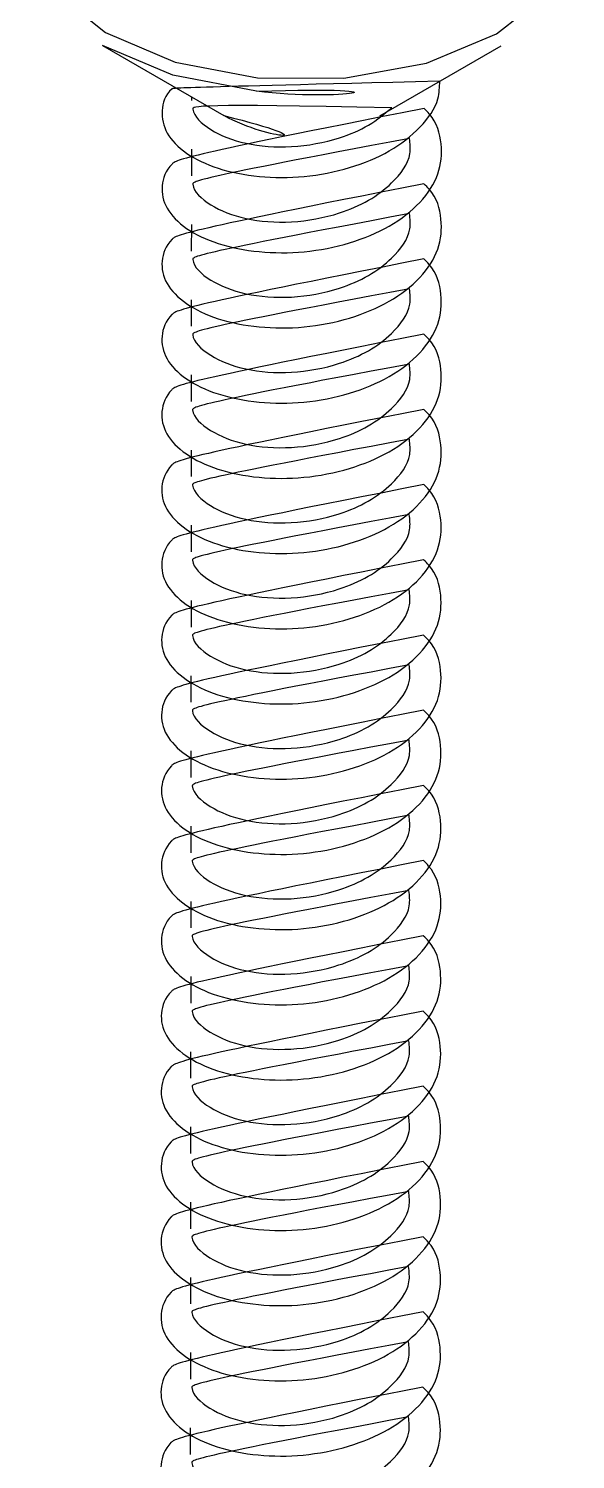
# Model space of a CAD drawing. Extents: x 16296680691 to 16296681342, y -37409617466 to -37409616989.
# Drawn here: x 16296680821.98 to 16296680827.61, y -37409617336.82 to -37409617322.11 of the extents above; entities that cross this region are included whole.
import ezdxf

# ---------------------------------------------------------------- set-up
doc = ezdxf.new("R2010")
doc.units = 0
doc.header["$LTSCALE"] = 10
doc.header["$MEASUREMENT"] = 0
doc.layers.get('0').update_dxf_attribs({"linetype": 'CONTINUOUS'})

msp = doc.modelspace()

# ---------------------------------------------------------------- linework, layer by layer
at = {"color": 7, "linetype": 'Continuous', "lineweight": 25}
for p, q in [((16296680822.739491, -37409617322.283913), (16296680823.986561, -37409617323.005234)), ((16296680825.593491, -37409617323.006592), (16296680826.84178, -37409617322.287376)), ((16296680823.65382, -37409617322.812767), (16296680823.65379, -37409617322.850929)), ((16296680823.65336, -37409617323.35096), (16296680823.65313, -37409617323.624107)), ((16296680823.65271, -37409617324.124138), (16296680823.652479, -37409617324.397293)), ((16296680823.65205, -37409617324.897324), (16296680823.651819, -37409617325.170464)), ((16296680823.65139, -37409617325.670486), (16296680823.651159, -37409617325.943642)), ((16296680823.65074, -37409617326.443672), (16296680823.650511, -37409617326.716827)), ((16296680823.65008, -37409617327.21685), (16296680823.649851, -37409617327.490013)), ((16296680823.649429, -37409617327.990044), (16296680823.649191, -37409617328.263184)), ((16296680823.648769, -37409617328.763206), (16296680823.64854, -37409617329.036362)), ((16296680823.648109, -37409617329.536392), (16296680823.647881, -37409617329.80954)), ((16296680823.647461, -37409617330.30957), (16296680823.64723, -37409617330.582733)), ((16296680823.646799, -37409617331.082748), (16296680823.64657, -37409617331.355904)), ((16296680823.646151, -37409617331.855927), (16296680823.64591, -37409617332.129082)), ((16296680823.645491, -37409617332.629112), (16296680823.64526, -37409617332.90226)), ((16296680823.644831, -37409617333.40229), (16296680823.6446, -37409617333.675438)), ((16296680823.64418, -37409617334.175468), (16296680823.64395, -37409617334.448624)), ((16296680823.64352, -37409617334.948647), (16296680823.64329, -37409617335.221802)), ((16296680823.64287, -37409617335.721832), (16296680823.64263, -37409617335.99498)), ((16296680823.64221, -37409617336.49501), (16296680823.641979, -37409617336.768158))]:
    msp.add_line(p, q, dxfattribs=at)
at = {"color": 7, "linetype": 'Continuous', "lineweight": 25, "flags": 128}
for points in [[(16296680825.25066, -37409617319.373283), (16296680824.35981, -37409617319.3703), (16296680823.51123, -37409617319.526421), (16296680822.787991, -37409617319.826347), (16296680822.2609, -37409617320.24073), (16296680821.981541, -37409617320.728996), (16296680821.977261, -37409617321.243362), (16296680822.24848, -37409617321.733467), (16296680822.76865, -37409617322.151337), (16296680823.48686, -37409617322.456093), (16296680824.33279, -37409617322.617867), (16296680825.22365, -37409617322.620827), (16296680826.072229, -37409617322.464722), (16296680826.795469, -37409617322.164787), (16296680827.322559, -37409617321.750412), (16296680827.601919, -37409617321.262138), (16296680827.606199, -37409617320.74778), (16296680827.33498, -37409617320.257668), (16296680826.8148, -37409617319.83979), (16296680826.0966, -37409617319.535049), (16296680825.25066, -37409617319.373283)], [(16296680824.32407, -37409617322.753967), (16296680823.462219, -37409617322.589157), (16296680822.739491, -37409617322.283913)]]:
    msp.add_lwpolyline(points, dxfattribs=at)
at = {"color": 7, "linetype": 'Continuous', "lineweight": 25}
for centre, radius, start, end in [((16296680824.8536, -37409617318.585258), 4.202213, 262.7608512, 298.2374206), ((16296680824.79129, -37409617321.511368), 1.696828, 241.6889412, 298.2139573)]:
    msp.add_arc(centre, radius, start, end, dxfattribs=at)
for points, knots in [([(16296680826.20974, -37409617322.651543), (16296680826.20785, -37409617322.711746), (16296680826.202669, -37409617322.876953), (16296680826.02371, -37409617323.131683), (16296680825.708929, -37409617323.379211), (16296680825.28812, -37409617323.553932), (16296680824.81789, -37409617323.646477), (16296680824.341631, -37409617323.643837), (16296680823.915541, -37409617323.559517), (16296680823.582899, -37409617323.399109), (16296680823.376051, -37409617323.187202), (16296680823.335819, -37409617322.957603), (16296680823.37958, -37409617322.785973), (16296680823.47069, -37409617322.717613), (16296680823.47879, -37409617322.711533)], [0, 0, 0, 0, 0.053998774, 0.148151003, 0.242133564, 0.335125002, 0.42979365, 0.522379603, 0.616950975, 0.710207083, 0.803902652, 0.898264211, 0.99095655, 1, 1, 1, 1]), ([(16296680826.047871, -37409617322.93264), (16296680826.066589, -37409617322.95079), (16296680826.17668, -37409617323.057587), (16296680826.242001, -37409617323.295433), (16296680826.216299, -37409617323.607918), (16296680826.02693, -37409617323.905212), (16296680825.707239, -37409617324.15229), (16296680825.287741, -37409617324.327133), (16296680824.817169, -37409617324.419647), (16296680824.340969, -37409617324.417023), (16296680823.914989, -37409617324.332741), (16296680823.58185, -37409617324.172173), (16296680823.376909, -37409617323.960838), (16296680823.329531, -37409617323.729073), (16296680823.407829, -37409617323.519867), (16296680823.55438, -37409617323.420242), (16296680823.611959, -37409617323.381104)], [0, 0, 0, 0, 0.016110741, 0.094778515, 0.171901542, 0.250108067, 0.328173658, 0.405415985, 0.484051467, 0.560956981, 0.639511663, 0.716973834, 0.794801039, 0.873181441, 0.950175324, 1, 1, 1, 1]), ([(16296680825.71472, -37409617322.924133), (16296680825.64011, -37409617322.986763), (16296680825.49135, -37409617323.11161), (16296680825.136209, -37409617323.260948), (16296680824.68441, -37409617323.345612), (16296680824.19449, -37409617323.307564), (16296680823.831829, -37409617323.160896), (16296680823.648069, -37409617322.987221), (16296680823.672371, -37409617322.880524), (16296680823.67893, -37409617322.851753)], [0, 0, 0, 0, 0.119961507, 0.239212634, 0.414187033, 0.587379024, 0.761171896, 0.935588933, 1, 1, 1, 1]), ([(16296680825.89921, -37409617323.239632), (16296680825.90506, -37409617323.292328), (16296680825.922911, -37409617323.453194), (16296680825.753639, -37409617323.680687), (16296680825.488119, -37409617323.883186), (16296680825.13661, -37409617324.034782), (16296680824.683439, -37409617324.118591), (16296680824.19392, -37409617324.080803), (16296680823.83115, -37409617323.934059), (16296680823.647409, -37409617323.760406), (16296680823.671721, -37409617323.653702), (16296680823.67827, -37409617323.624931)], [0, 0, 0, 0, 0.0646600592, 0.1974029031, 0.2936836607, 0.3893942683, 0.5298282133, 0.6688316025, 0.8083172568, 0.9483038649, 1, 1, 1, 1]), ([(16296680826.047211, -37409617323.705818), (16296680826.065929, -37409617323.723969), (16296680826.176029, -37409617323.830757), (16296680826.24135, -37409617324.068611), (16296680826.215651, -37409617324.381104), (16296680826.026279, -37409617324.678391), (16296680825.706591, -37409617324.925468), (16296680825.28709, -37409617325.100311), (16296680824.816509, -37409617325.192833), (16296680824.340309, -37409617325.190193), (16296680823.91433, -37409617325.105919), (16296680823.58119, -37409617324.945351), (16296680823.376249, -37409617324.734016), (16296680823.32888, -37409617324.502251), (16296680823.407181, -37409617324.293053), (16296680823.55372, -37409617324.19342), (16296680823.6113, -37409617324.154282)], [0, 0, 0, 0, 0.016110741, 0.094778515, 0.171901542, 0.250108067, 0.328173658, 0.405415985, 0.484051467, 0.560956981, 0.639511663, 0.716973834, 0.794801039, 0.873181441, 0.950175324, 1, 1, 1, 1]), ([(16296680825.89856, -37409617324.01281), (16296680825.9044, -37409617324.065514), (16296680825.922251, -37409617324.226372), (16296680825.752979, -37409617324.45388), (16296680825.487471, -37409617324.656357), (16296680825.13595, -37409617324.807961), (16296680824.682779, -37409617324.891769), (16296680824.19326, -37409617324.853981), (16296680823.8305, -37409617324.707237), (16296680823.646761, -37409617324.533577), (16296680823.671061, -37409617324.426888), (16296680823.67762, -37409617324.398109)], [0, 0, 0, 0, 0.064660059, 0.197402903, 0.293683661, 0.389394268, 0.529828213, 0.668831603, 0.808317257, 0.948303865, 1, 1, 1, 1]), ([(16296680826.04656, -37409617324.478996), (16296680826.065269, -37409617324.497147), (16296680826.175369, -37409617324.603951), (16296680826.24069, -37409617324.841789), (16296680826.214991, -37409617325.154266), (16296680826.02562, -37409617325.451569), (16296680825.705931, -37409617325.698647), (16296680825.28643, -37409617325.873489), (16296680824.815861, -37409617325.966011), (16296680824.339649, -37409617325.963371), (16296680823.913679, -37409617325.879097), (16296680823.58053, -37409617325.718529), (16296680823.375601, -37409617325.507202), (16296680823.32822, -37409617325.275436), (16296680823.406521, -37409617325.066223), (16296680823.55307, -37409617324.966599), (16296680823.610649, -37409617324.92746)], [0, 0, 0, 0, 0.016110741, 0.094778515, 0.171901542, 0.250108067, 0.328173658, 0.405415985, 0.484051467, 0.560956981, 0.639511663, 0.716973834, 0.794801039, 0.873181441, 0.950175324, 1, 1, 1, 1]), ([(16296680825.8979, -37409617324.786003), (16296680825.903749, -37409617324.838676), (16296680825.9216, -37409617324.99955), (16296680825.752331, -37409617325.227058), (16296680825.486811, -37409617325.429543), (16296680825.1353, -37409617325.581146), (16296680824.682119, -37409617325.664948), (16296680824.19261, -37409617325.627159), (16296680823.82984, -37409617325.480423), (16296680823.646099, -37409617325.306763), (16296680823.67041, -37409617325.200073), (16296680823.67696, -37409617325.171288)], [0, 0, 0, 0, 0.064660059, 0.197402903, 0.293683661, 0.389394268, 0.529828213, 0.668831603, 0.808317257, 0.948303865, 1, 1, 1, 1]), ([(16296680826.0459, -37409617325.252167), (16296680826.064619, -37409617325.270332), (16296680826.174721, -37409617325.377129), (16296680826.24004, -37409617325.614967), (16296680826.21434, -37409617325.927452), (16296680826.024969, -37409617326.224747), (16296680825.70528, -37409617326.471832), (16296680825.28577, -37409617326.646683), (16296680824.815201, -37409617326.739189), (16296680824.339001, -37409617326.736549), (16296680823.913019, -37409617326.652283), (16296680823.57988, -37409617326.491707), (16296680823.374941, -37409617326.28038), (16296680823.32757, -37409617326.048607), (16296680823.405861, -37409617325.839409), (16296680823.55241, -37409617325.739777), (16296680823.609989, -37409617325.700638)], [0, 0, 0, 0, 0.016110741, 0.094778515, 0.171901542, 0.250108067, 0.328173658, 0.405415985, 0.484051467, 0.560956981, 0.639511663, 0.716973834, 0.794801039, 0.873181441, 0.950175324, 1, 1, 1, 1]), ([(16296680825.897249, -37409617325.559174), (16296680825.90309, -37409617325.611862), (16296680825.92094, -37409617325.772728), (16296680825.751671, -37409617326.000237), (16296680825.48616, -37409617326.202721), (16296680825.13464, -37409617326.354317), (16296680824.681471, -37409617326.438133), (16296680824.19195, -37409617326.400337), (16296680823.829189, -37409617326.253601), (16296680823.645439, -37409617326.079941), (16296680823.66975, -37409617325.973244), (16296680823.67631, -37409617325.944473)], [0, 0, 0, 0, 0.064660059, 0.197402903, 0.293683661, 0.389394268, 0.529828213, 0.668831603, 0.808317257, 0.948303865, 1, 1, 1, 1]), ([(16296680826.04525, -37409617326.025352), (16296680826.063959, -37409617326.04351), (16296680826.174061, -37409617326.150307), (16296680826.23938, -37409617326.388153), (16296680826.21368, -37409617326.700638), (16296680826.024309, -37409617326.997932), (16296680825.70462, -37409617327.24501), (16296680825.28512, -37409617327.419853), (16296680824.814541, -37409617327.512367), (16296680824.338341, -37409617327.509727), (16296680823.912359, -37409617327.425453), (16296680823.57922, -37409617327.264877), (16296680823.374281, -37409617327.053558), (16296680823.32691, -37409617326.821793), (16296680823.40521, -37409617326.612587), (16296680823.55176, -37409617326.512962), (16296680823.609329, -37409617326.473824)], [0, 0, 0, 0, 0.016110741, 0.094778515, 0.171901542, 0.250108067, 0.328173658, 0.405415985, 0.484051467, 0.560956981, 0.639511663, 0.716973834, 0.794801039, 0.873181441, 0.950175324, 1, 1, 1, 1]), ([(16296680825.896589, -37409617326.332352), (16296680825.902439, -37409617326.38504), (16296680825.92029, -37409617326.545914), (16296680825.751011, -37409617326.773407), (16296680825.4855, -37409617326.975899), (16296680825.13398, -37409617327.127502), (16296680824.680811, -37409617327.211311), (16296680824.191299, -37409617327.173523), (16296680823.828529, -37409617327.026779), (16296680823.644791, -37409617326.853119), (16296680823.66909, -37409617326.746422), (16296680823.67565, -37409617326.717644)], [0, 0, 0, 0, 0.064660059, 0.197402903, 0.293683661, 0.389394268, 0.529828213, 0.668831603, 0.808317257, 0.948303865, 1, 1, 1, 1]), ([(16296680826.04459, -37409617326.798538), (16296680826.063299, -37409617326.816689), (16296680826.173401, -37409617326.923477), (16296680826.238729, -37409617327.161331), (16296680826.21302, -37409617327.473824), (16296680826.023649, -37409617327.771111), (16296680825.70396, -37409617328.018188), (16296680825.28446, -37409617328.193031), (16296680824.81389, -37409617328.285553), (16296680824.33769, -37409617328.282913), (16296680823.911711, -37409617328.198639), (16296680823.578569, -37409617328.038071), (16296680823.373631, -37409617327.826736), (16296680823.32625, -37409617327.594971), (16296680823.404551, -37409617327.385773), (16296680823.5511, -37409617327.28614), (16296680823.608681, -37409617327.246986)], [0, 0, 0, 0, 0.016110741, 0.094778515, 0.171901542, 0.250108067, 0.328173658, 0.405415985, 0.484051467, 0.560956981, 0.639511663, 0.716973834, 0.794801039, 0.873181441, 0.950175324, 1, 1, 1, 1]), ([(16296680825.895929, -37409617327.10553), (16296680825.901779, -37409617327.158234), (16296680825.91963, -37409617327.319092), (16296680825.75036, -37409617327.546593), (16296680825.48485, -37409617327.749077), (16296680825.133329, -37409617327.900681), (16296680824.680149, -37409617327.984489), (16296680824.190639, -37409617327.946701), (16296680823.827881, -37409617327.799957), (16296680823.644131, -37409617327.626297), (16296680823.66844, -37409617327.5196), (16296680823.67499, -37409617327.490829)], [0, 0, 0, 0, 0.064660059, 0.197402903, 0.293683661, 0.389394268, 0.529828213, 0.668831603, 0.808317257, 0.948303865, 1, 1, 1, 1]), ([(16296680826.04394, -37409617327.571716), (16296680826.062651, -37409617327.589867), (16296680826.17275, -37409617327.696663), (16296680826.23807, -37409617327.934509), (16296680826.21237, -37409617328.246986), (16296680826.023001, -37409617328.544289), (16296680825.70331, -37409617328.791367), (16296680825.28381, -37409617328.966209), (16296680824.813231, -37409617329.058731), (16296680824.33703, -37409617329.056091), (16296680823.911051, -37409617328.971817), (16296680823.577909, -37409617328.811249), (16296680823.372971, -37409617328.599907), (16296680823.3256, -37409617328.368149), (16296680823.403891, -37409617328.158943), (16296680823.55044, -37409617328.059319), (16296680823.608021, -37409617328.02018)], [0, 0, 0, 0, 0.016110741, 0.094778515, 0.171901542, 0.250108067, 0.328173658, 0.405415985, 0.484051467, 0.560956981, 0.639511663, 0.716973834, 0.794801039, 0.873181441, 0.950175324, 1, 1, 1, 1]), ([(16296680825.895281, -37409617327.878708), (16296680825.901119, -37409617327.931396), (16296680825.91897, -37409617328.09227), (16296680825.749701, -37409617328.319771), (16296680825.48419, -37409617328.522263), (16296680825.132669, -37409617328.673859), (16296680824.679501, -37409617328.757668), (16296680824.18998, -37409617328.719879), (16296680823.827221, -37409617328.573143), (16296680823.64348, -37409617328.399483), (16296680823.66778, -37409617328.292793), (16296680823.674339, -37409617328.264008)], [0, 0, 0, 0, 0.0646600592, 0.1974029031, 0.2936836607, 0.3893942683, 0.5298282133, 0.6688316025, 0.8083172568, 0.9483038649, 1, 1, 1, 1]), ([(16296680826.04328, -37409617328.344887), (16296680826.061991, -37409617328.363037), (16296680826.172091, -37409617328.469841), (16296680826.23741, -37409617328.707687), (16296680826.21171, -37409617329.020172), (16296680826.022341, -37409617329.317467), (16296680825.70265, -37409617329.564552), (16296680825.28315, -37409617329.739388), (16296680824.81258, -37409617329.831909), (16296680824.33638, -37409617329.829269), (16296680823.910391, -37409617329.745003), (16296680823.57725, -37409617329.584427), (16296680823.37232, -37409617329.373093), (16296680823.32494, -37409617329.141327), (16296680823.40324, -37409617328.932121), (16296680823.549789, -37409617328.832497), (16296680823.607361, -37409617328.793358)], [0, 0, 0, 0, 0.016110741, 0.094778515, 0.171901542, 0.250108067, 0.328173658, 0.405415985, 0.484051467, 0.560956981, 0.639511663, 0.716973834, 0.794801039, 0.873181441, 0.950175324, 1, 1, 1, 1]), ([(16296680825.894621, -37409617328.651894), (16296680825.900471, -37409617328.704582), (16296680825.91832, -37409617328.865448), (16296680825.74905, -37409617329.092957), (16296680825.48353, -37409617329.295441), (16296680825.132021, -37409617329.447037), (16296680824.678841, -37409617329.530853), (16296680824.189329, -37409617329.493057), (16296680823.826559, -37409617329.346313), (16296680823.64282, -37409617329.172661), (16296680823.66713, -37409617329.065964), (16296680823.673679, -37409617329.037193)], [0, 0, 0, 0, 0.064660059, 0.197402903, 0.293683661, 0.389394268, 0.529828213, 0.668831603, 0.808317257, 0.948303865, 1, 1, 1, 1]), ([(16296680826.04262, -37409617329.118073), (16296680826.06134, -37409617329.13623), (16296680826.171431, -37409617329.243027), (16296680826.236759, -37409617329.480873), (16296680826.21106, -37409617329.79335), (16296680826.021681, -37409617330.090652), (16296680825.702, -37409617330.33773), (16296680825.28249, -37409617330.512573), (16296680824.81192, -37409617330.605087), (16296680824.33572, -37409617330.602448), (16296680823.90974, -37409617330.518173), (16296680823.576599, -37409617330.357597), (16296680823.37166, -37409617330.146278), (16296680823.324289, -37409617329.914513), (16296680823.40258, -37409617329.705307), (16296680823.549129, -37409617329.605667), (16296680823.60671, -37409617329.566544)], [0, 0, 0, 0, 0.016110741, 0.094778515, 0.171901542, 0.250108067, 0.328173658, 0.405415985, 0.484051467, 0.560956981, 0.639511663, 0.716973834, 0.794801039, 0.873181441, 0.950175324, 1, 1, 1, 1]), ([(16296680825.893961, -37409617329.425072), (16296680825.899811, -37409617329.47776), (16296680825.91766, -37409617329.638634), (16296680825.74839, -37409617329.866127), (16296680825.48288, -37409617330.068619), (16296680825.131359, -37409617330.220222), (16296680824.67819, -37409617330.304024), (16296680824.188669, -37409617330.266243), (16296680823.825911, -37409617330.119499), (16296680823.64216, -37409617329.945839), (16296680823.66647, -37409617329.839142), (16296680823.673031, -37409617329.810364)], [0, 0, 0, 0, 0.0646600592, 0.1974029031, 0.2936836607, 0.3893942683, 0.5298282133, 0.6688316025, 0.8083172568, 0.9483038649, 1, 1, 1, 1]), ([(16296680826.041969, -37409617329.891251), (16296680826.06068, -37409617329.909409), (16296680826.17078, -37409617330.016197), (16296680826.236099, -37409617330.254044), (16296680826.2104, -37409617330.566544), (16296680826.02103, -37409617330.863831), (16296680825.70134, -37409617331.110909), (16296680825.281839, -37409617331.285751), (16296680824.81126, -37409617331.378273), (16296680824.33506, -37409617331.375633), (16296680823.909081, -37409617331.291351), (16296680823.575939, -37409617331.130783), (16296680823.371, -37409617330.919456), (16296680823.323629, -37409617330.687691), (16296680823.40193, -37409617330.478493), (16296680823.548479, -37409617330.37886), (16296680823.60605, -37409617330.339706)], [0, 0, 0, 0, 0.016110741, 0.094778515, 0.171901542, 0.250108067, 0.328173658, 0.405415985, 0.484051467, 0.560956981, 0.639511663, 0.716973834, 0.794801039, 0.873181441, 0.950175324, 1, 1, 1, 1]), ([(16296680825.893311, -37409617330.19825), (16296680825.899151, -37409617330.250938), (16296680825.917009, -37409617330.411797), (16296680825.74774, -37409617330.639313), (16296680825.48222, -37409617330.841797), (16296680825.130699, -37409617330.993401), (16296680824.67753, -37409617331.077209), (16296680824.188021, -37409617331.039413), (16296680823.825251, -37409617330.892677), (16296680823.64151, -37409617330.719017), (16296680823.66581, -37409617330.61232), (16296680823.672371, -37409617330.583542)], [0, 0, 0, 0, 0.064660059, 0.197402903, 0.293683661, 0.389394268, 0.529828213, 0.668831603, 0.808317257, 0.948303865, 1, 1, 1, 1]), ([(16296680826.041309, -37409617330.664436), (16296680826.06003, -37409617330.682587), (16296680826.17012, -37409617330.789383), (16296680826.235451, -37409617331.027222), (16296680826.20974, -37409617331.339706), (16296680826.02037, -37409617331.637009), (16296680825.70068, -37409617331.884087), (16296680825.281179, -37409617332.058929), (16296680824.81061, -37409617332.151451), (16296680824.33441, -37409617332.148804), (16296680823.90843, -37409617332.064537), (16296680823.575279, -37409617331.903961), (16296680823.37035, -37409617331.692627), (16296680823.322969, -37409617331.460869), (16296680823.40127, -37409617331.251663), (16296680823.547819, -37409617331.152039), (16296680823.6054, -37409617331.112892)], [0, 0, 0, 0, 0.016110741, 0.094778515, 0.171901542, 0.250108067, 0.328173658, 0.405415985, 0.484051467, 0.560956981, 0.639511663, 0.716973834, 0.794801039, 0.873181441, 0.950175324, 1, 1, 1, 1]), ([(16296680825.892651, -37409617330.971428), (16296680825.8985, -37409617331.024117), (16296680825.916349, -37409617331.184982), (16296680825.74708, -37409617331.412491), (16296680825.481569, -37409617331.614983), (16296680825.130051, -37409617331.766579), (16296680824.67687, -37409617331.850388), (16296680824.187361, -37409617331.812599), (16296680823.824591, -37409617331.665863), (16296680823.64085, -37409617331.492203), (16296680823.665159, -37409617331.385498), (16296680823.671709, -37409617331.356728)], [0, 0, 0, 0, 0.0646600592, 0.1974029031, 0.2936836607, 0.3893942683, 0.5298282133, 0.6688316025, 0.8083172568, 0.9483038649, 1, 1, 1, 1]), ([(16296680826.040661, -37409617331.437607), (16296680826.05937, -37409617331.455757), (16296680826.16947, -37409617331.562561), (16296680826.234791, -37409617331.800407), (16296680826.209089, -37409617332.112892), (16296680826.01972, -37409617332.410187), (16296680825.700029, -37409617332.657257), (16296680825.280531, -37409617332.832108), (16296680824.80995, -37409617332.924629), (16296680824.33375, -37409617332.921989), (16296680823.90777, -37409617332.837723), (16296680823.574631, -37409617332.677147), (16296680823.36969, -37409617332.465813), (16296680823.322321, -37409617332.234047), (16296680823.40061, -37409617332.024841), (16296680823.547159, -37409617331.925217), (16296680823.60474, -37409617331.886078)], [0, 0, 0, 0, 0.016110741, 0.094778515, 0.171901542, 0.250108067, 0.328173658, 0.405415985, 0.484051467, 0.560956981, 0.639511663, 0.716973834, 0.794801039, 0.873181441, 0.950175324, 1, 1, 1, 1]), ([(16296680825.892, -37409617331.744614), (16296680825.89784, -37409617331.797302), (16296680825.915689, -37409617331.958168), (16296680825.74642, -37409617332.185669), (16296680825.480909, -37409617332.388161), (16296680825.129391, -37409617332.539757), (16296680824.67622, -37409617332.623573), (16296680824.186701, -37409617332.585777), (16296680823.82394, -37409617332.439034), (16296680823.6402, -37409617332.265381), (16296680823.664499, -37409617332.158684), (16296680823.671061, -37409617332.129913)], [0, 0, 0, 0, 0.064660059, 0.197402903, 0.293683661, 0.389394268, 0.529828213, 0.668831603, 0.808317257, 0.948303865, 1, 1, 1, 1]), ([(16296680826.040001, -37409617332.210793), (16296680826.05871, -37409617332.228943), (16296680826.16881, -37409617332.335739), (16296680826.234131, -37409617332.573593), (16296680826.208429, -37409617332.88607), (16296680826.01906, -37409617333.183357), (16296680825.699369, -37409617333.430443), (16296680825.279869, -37409617333.605293), (16296680824.809299, -37409617333.697807), (16296680824.333099, -37409617333.695168), (16296680823.90711, -37409617333.610893), (16296680823.573971, -37409617333.450333), (16296680823.36904, -37409617333.238991), (16296680823.321659, -37409617333.007233), (16296680823.39996, -37409617332.798019), (16296680823.546511, -37409617332.698387), (16296680823.60408, -37409617332.659264)], [0, 0, 0, 0, 0.016110741, 0.094778515, 0.171901542, 0.250108067, 0.328173658, 0.405415985, 0.484051467, 0.560956981, 0.639511663, 0.716973834, 0.794801039, 0.873181441, 0.950175324, 1, 1, 1, 1]), ([(16296680825.89134, -37409617332.517776), (16296680825.89719, -37409617332.57048), (16296680825.915039, -37409617332.731354), (16296680825.74577, -37409617332.958847), (16296680825.480249, -37409617333.161339), (16296680825.128731, -37409617333.312943), (16296680824.67556, -37409617333.396744), (16296680824.18605, -37409617333.358963), (16296680823.82328, -37409617333.212212), (16296680823.63954, -37409617333.038559), (16296680823.663851, -37409617332.931862), (16296680823.670401, -37409617332.903084)], [0, 0, 0, 0, 0.064660059, 0.197402903, 0.293683661, 0.389394268, 0.529828213, 0.668831603, 0.808317257, 0.948303865, 1, 1, 1, 1]), ([(16296680826.039339, -37409617332.983971), (16296680826.05806, -37409617333.002121), (16296680826.16815, -37409617333.108917), (16296680826.23348, -37409617333.346764), (16296680826.207781, -37409617333.659248), (16296680826.0184, -37409617333.956551), (16296680825.698721, -37409617334.203629), (16296680825.279209, -37409617334.378464), (16296680824.80864, -37409617334.470993), (16296680824.332439, -37409617334.468353), (16296680823.90646, -37409617334.384071), (16296680823.57332, -37409617334.223503), (16296680823.36838, -37409617334.012177), (16296680823.320999, -37409617333.780411), (16296680823.3993, -37409617333.571198), (16296680823.545851, -37409617333.471573), (16296680823.60343, -37409617333.432426)], [0, 0, 0, 0, 0.016110741, 0.094778515, 0.171901542, 0.250108067, 0.328173658, 0.405415985, 0.484051467, 0.560956981, 0.639511663, 0.716973834, 0.794801039, 0.873181441, 0.950175324, 1, 1, 1, 1]), ([(16296680825.89068, -37409617333.29097), (16296680825.89653, -37409617333.343658), (16296680825.914379, -37409617333.504517), (16296680825.74511, -37409617333.732033), (16296680825.479601, -37409617333.934517), (16296680825.12808, -37409617334.086121), (16296680824.67491, -37409617334.169922), (16296680824.18539, -37409617334.132133), (16296680823.82263, -37409617333.98539), (16296680823.63888, -37409617333.811737), (16296680823.663191, -37409617333.70504), (16296680823.669741, -37409617333.676262)], [0, 0, 0, 0, 0.064660059, 0.197402903, 0.293683661, 0.389394268, 0.529828213, 0.668831603, 0.808317257, 0.948303865, 1, 1, 1, 1]), ([(16296680826.038691, -37409617333.757149), (16296680826.0574, -37409617333.775307), (16296680826.1675, -37409617333.882103), (16296680826.232821, -37409617334.119942), (16296680826.207121, -37409617334.432426), (16296680826.01775, -37409617334.729729), (16296680825.698059, -37409617334.976807), (16296680825.278561, -37409617335.151649), (16296680824.80798, -37409617335.244164), (16296680824.331779, -37409617335.241524), (16296680823.9058, -37409617335.157249), (16296680823.57266, -37409617334.996681), (16296680823.36772, -37409617334.785347), (16296680823.320351, -37409617334.553589), (16296680823.398649, -37409617334.344383), (16296680823.5452, -37409617334.244751), (16296680823.60277, -37409617334.205612)], [0, 0, 0, 0, 0.016110741, 0.094778515, 0.171901542, 0.250108067, 0.328173658, 0.405415985, 0.484051467, 0.560956981, 0.639511663, 0.716973834, 0.794801039, 0.873181441, 0.950175324, 1, 1, 1, 1]), ([(16296680825.89003, -37409617334.064148), (16296680825.89588, -37409617334.116837), (16296680825.913731, -37409617334.277702), (16296680825.744459, -37409617334.505211), (16296680825.478939, -37409617334.707703), (16296680825.12742, -37409617334.859299), (16296680824.67425, -37409617334.9431), (16296680824.18474, -37409617334.905312), (16296680823.82197, -37409617334.758583), (16296680823.638229, -37409617334.584923), (16296680823.662531, -37409617334.478218), (16296680823.66909, -37409617334.44944)], [0, 0, 0, 0, 0.064660059, 0.197402903, 0.293683661, 0.389394268, 0.529828213, 0.668831603, 0.808317257, 0.948303865, 1, 1, 1, 1]), ([(16296680826.038031, -37409617334.530327), (16296680826.056749, -37409617334.548477), (16296680826.16684, -37409617334.655281), (16296680826.232161, -37409617334.89312), (16296680826.206461, -37409617335.205612), (16296680826.01709, -37409617335.502907), (16296680825.697399, -37409617335.749977), (16296680825.277901, -37409617335.924828), (16296680824.807329, -37409617336.017349), (16296680824.331129, -37409617336.014702), (16296680823.905149, -37409617335.930428), (16296680823.57201, -37409617335.769859), (16296680823.367069, -37409617335.558533), (16296680823.319691, -37409617335.326767), (16296680823.397989, -37409617335.117561), (16296680823.54454, -37409617335.017937), (16296680823.602119, -37409617334.97879)], [0, 0, 0, 0, 0.016110741, 0.094778515, 0.171901542, 0.250108067, 0.328173658, 0.405415985, 0.484051467, 0.560956981, 0.639511663, 0.716973834, 0.794801039, 0.873181441, 0.950175324, 1, 1, 1, 1]), ([(16296680825.88937, -37409617334.837334), (16296680825.89522, -37409617334.890007), (16296680825.913071, -37409617335.05088), (16296680825.743799, -37409617335.278389), (16296680825.478279, -37409617335.480873), (16296680825.12677, -37409617335.632477), (16296680824.673599, -37409617335.716293), (16296680824.18408, -37409617335.67849), (16296680823.82131, -37409617335.531754), (16296680823.637569, -37409617335.358093), (16296680823.66188, -37409617335.251404), (16296680823.66843, -37409617335.222618)], [0, 0, 0, 0, 0.0646600592, 0.1974029031, 0.2936836607, 0.3893942683, 0.5298282133, 0.6688316025, 0.8083172568, 0.9483038649, 1, 1, 1, 1]), ([(16296680826.037371, -37409617335.303513), (16296680826.056089, -37409617335.321663), (16296680826.166189, -37409617335.428459), (16296680826.23151, -37409617335.666313), (16296680826.205811, -37409617335.97879), (16296680826.016439, -37409617336.276077), (16296680825.696751, -37409617336.523163), (16296680825.27725, -37409617336.698013), (16296680824.806669, -37409617336.790527), (16296680824.330469, -37409617336.787888), (16296680823.90449, -37409617336.703613), (16296680823.57135, -37409617336.543053), (16296680823.366409, -37409617336.331711), (16296680823.31904, -37409617336.099953), (16296680823.397329, -37409617335.890739), (16296680823.54388, -37409617335.791107), (16296680823.60146, -37409617335.751984)], [0, 0, 0, 0, 0.016110741, 0.094778515, 0.171901542, 0.250108067, 0.328173658, 0.405415985, 0.484051467, 0.560956981, 0.639511663, 0.716973834, 0.794801039, 0.873181441, 0.950175324, 1, 1, 1, 1]), ([(16296680825.88872, -37409617335.610497), (16296680825.89456, -37409617335.6632), (16296680825.912411, -37409617335.824074), (16296680825.743139, -37409617336.051567), (16296680825.477631, -37409617336.254059), (16296680825.12611, -37409617336.405647), (16296680824.672939, -37409617336.489464), (16296680824.18342, -37409617336.451683), (16296680823.82066, -37409617336.304932), (16296680823.636921, -37409617336.131279), (16296680823.661221, -37409617336.024567), (16296680823.66778, -37409617335.995796)], [0, 0, 0, 0, 0.0646600592, 0.1974029031, 0.2936836607, 0.3893942683, 0.5298282133, 0.6688316025, 0.8083172568, 0.9483038649, 1, 1, 1, 1]), ([(16296680826.03672, -37409617336.076691), (16296680826.055429, -37409617336.094841), (16296680826.165529, -37409617336.201637), (16296680826.23085, -37409617336.439484), (16296680826.205151, -37409617336.751968), (16296680826.015779, -37409617337.049263), (16296680825.696091, -37409617337.296341), (16296680825.27659, -37409617337.471184), (16296680824.806021, -37409617337.563713), (16296680824.329809, -37409617337.561073), (16296680823.903839, -37409617337.476791), (16296680823.57069, -37409617337.316223), (16296680823.365761, -37409617337.104889), (16296680823.31838, -37409617336.873123), (16296680823.396681, -37409617336.663918), (16296680823.54323, -37409617336.564293), (16296680823.6008, -37409617336.525146)], [0, 0, 0, 0, 0.016110741, 0.094778515, 0.171901542, 0.250108067, 0.328173658, 0.405415985, 0.484051467, 0.560956981, 0.639511663, 0.716973834, 0.794801039, 0.873181441, 0.950175324, 1, 1, 1, 1]), ([(16296680825.88806, -37409617336.383682), (16296680825.893909, -37409617336.436378), (16296680825.91176, -37409617336.597237), (16296680825.742491, -37409617336.824753), (16296680825.476971, -37409617337.027237), (16296680825.12546, -37409617337.178833), (16296680824.672279, -37409617337.262642), (16296680824.18277, -37409617337.224854), (16296680823.82, -37409617337.07811), (16296680823.636259, -37409617336.904457), (16296680823.66057, -37409617336.79776), (16296680823.66712, -37409617336.768982)], [0, 0, 0, 0, 0.064660059, 0.197402903, 0.293683661, 0.389394268, 0.529828213, 0.668831603, 0.808317257, 0.948303865, 1, 1, 1, 1])]:
    msp.add_open_spline(points, degree=3, knots=knots, dxfattribs=at)

doc.saveas('drawing.dxf')
